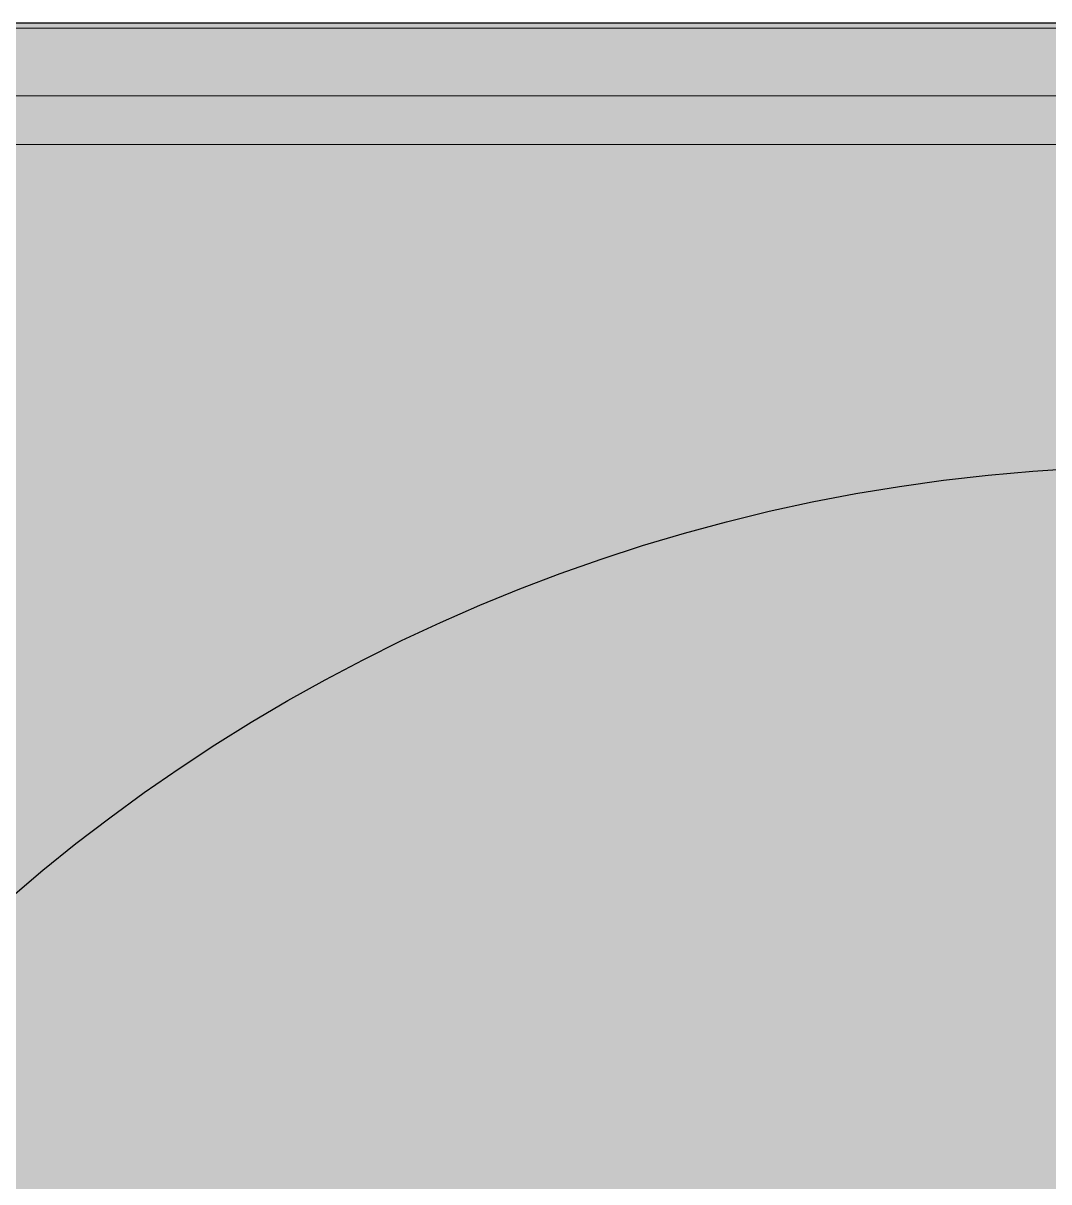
# Model space of a CAD drawing. Header units: millimetres. Extents: x 0 to 900, y 0 to 1200.
# Drawn here: x 211.4 to 422.9, y 961.1 to 1200 of the extents above; entities that cross this region are included whole.
import ezdxf

# ---------------------------------------------------------------- set-up
doc = ezdxf.new("R2010")
doc.units = ezdxf.units.MM
doc.layers.add('GSCOLORFILL', color=3, linetype='Continuous', lineweight=0)
doc.layers.add('Layer 1', color=1, linetype='Continuous')
doc.layers.add('YELLOW', color=7, linetype='Continuous', true_color=0xfedb00)

# ---------------------------------------------------------------- blocks, each defined once
blk = doc.blocks.new('*U45')
at = {"layer": 'GSCOLORFILL', "true_color": 0xfedb00, "transparency": 33554687}
for points in [[(-350, -600), (350, -600, 0.414214), (450, -500), (450, 500, 0.414214), (350, 600), (-350, 600, 0.414214), (-450, 500), (-450, -500, 0.414214)], [(-349.99, -600), (350, -600, 0.414214), (450, -500), (450, 500, 0.414214), (350, 600), (-350, 600, 0.414214), (-450, 500), (-450, -500, 0.414214), (-350, -600), (-350, -599, -0.414214), (-449, -500), (-449, 500, -0.414214), (-350, 599), (350, 599, -0.414214), (449, 500), (449, -500, -0.414214), (350, -599), (-349.99, -599)]]:
    blk.add_hatch(color=40, dxfattribs=at).paths.add_polyline_path(points)
at = {"layer": 'GSCOLORFILL', "true_color": 0x0a0a0a, "transparency": 33554687}
blk.add_hatch(color=28, dxfattribs=at).paths.add_polyline_path([(-349.9, -585), (350, -585, 0.414214), (435, -500), (435, 500, 0.414214), (350, 585), (-350, 585, 0.414214), (-435, 500), (-435, -500, 0.414214), (-350, -585), (-350, -575, -0.414214), (-425, -500), (-425, 500, -0.414214), (-350, 575), (350, 575, -0.414214), (425, 500), (425, -500, -0.414214), (350, -575), (-349.9, -575)])
at = {"layer": 'GSCOLORFILL', "color": 40, "linetype": 'Continuous', "true_color": 0xfedb00, "transparency": 33554687}
for points in [[(-350, -600), (350, -600, 0.414214), (450, -500), (450, 500, 0.414214), (350, 600), (-350, 600, 0.414214), (-450, 500), (-450, -500, 0.414214), (-350, -600)], [(-349.99, -600), (350, -600, 0.414214), (450, -500), (450, 500, 0.414214), (350, 600), (-350, 600, 0.414214), (-450, 500), (-450, -500, 0.414214), (-350, -600), (-350, -599, -0.414214), (-449, -500), (-449, 500, -0.414214), (-350, 599), (350, 599, -0.414214), (449, 500), (449, -500, -0.414214), (350, -599), (-349.99, -599), (-349.99, -600)]]:
    blk.add_lwpolyline(points, format="xyb", close=True, dxfattribs=at).dxf.unprotected_set("ltscale", 0)
at = {"layer": 'GSCOLORFILL', "color": 28, "linetype": 'Continuous', "true_color": 0x0a0a0a, "transparency": 33554687}
blk.add_lwpolyline([(-349.9, -585), (350, -585, 0.414214), (435, -500), (435, 500, 0.414214), (350, 585), (-350, 585, 0.414214), (-435, 500), (-435, -500, 0.414214), (-350, -585), (-350, -575, -0.414214), (-425, -500), (-425, 500, -0.414214), (-350, 575), (350, 575, -0.414214), (425, 500), (425, -500, -0.414214), (350, -575), (-349.9, -575), (-349.9, -585)], format="xyb", close=True, dxfattribs=at).dxf.unprotected_set("ltscale", 0)

msp = doc.modelspace()

# ---------------------------------------------------------------- hatches: boundary and pattern name
at = {"layer": 'Layer 1'}
h = msp.add_hatch(color=256, dxfattribs=at)
h.dxf.hatch_style = 1
edge = h.paths.add_edge_path()
edge.add_arc((447.67, 743.71), 365, 0, 360)

# ---------------------------------------------------------------- linework, layer by layer
at = {"layer": 'YELLOW'}
msp.add_lwpolyline([(900, 1100, 0.414214), (800, 1200), (100, 1200, 0.414214), (0, 1100), (0, 100, 0.414214), (100, 0), (800, 0, 0.414214), (900, 100)], format="xyb", close=True, dxfattribs=at)
msp.add_circle((447.67, 743.71), 365, dxfattribs=at)

# ---------------------------------------------------------------- block references
at = {"layer": 'GSCOLORFILL'}
msp.add_blockref('*U45', (450, 600), dxfattribs=at)

doc.saveas('drawing.dxf')
